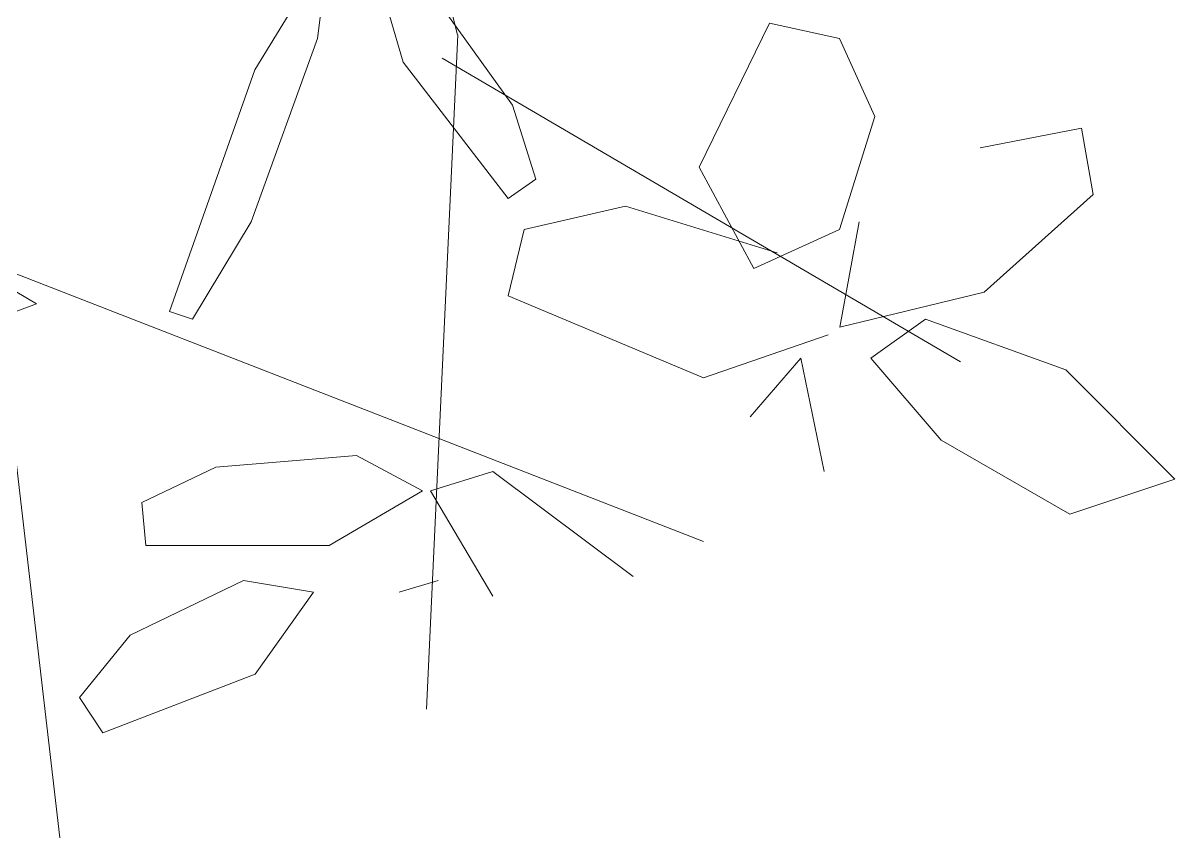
# Model space of a CAD drawing. Header units: metres. Extents: x 14 to 155, y 0 to 125.
# Drawn here: x 20.0417 to 20.5145, y 118.8656 to 119.2001 of the extents above; entities that cross this region are included whole.
import ezdxf

# ---------------------------------------------------------------- set-up
doc = ezdxf.new("R2010")
doc.units = ezdxf.units.M
doc.layers.add('PDF_Geometry', color=7, linetype='Continuous', true_color=0xc0c0c0)

msp = doc.modelspace()

# ---------------------------------------------------------------- linework, layer by layer
at = {"layer": 'PDF_Geometry', "color": 0, "lineweight": 0}
for points in [[(20.12082, 119.58741), (20.22003, 119.19534)], [(20.22013, 119.19534), (20.20729, 118.91848)], [(20.21366, 119.18577), (20.42648, 119.06099)], [(20.43454, 119.14894), (20.47617, 119.15691), (20.48095, 119.12972), (20.43614, 119.08968), (20.37689, 119.07534), (20.38495, 119.11856)], [(19.89358, 119.1537), (20.32092, 118.9873)], [(20.37211, 119.07215), (20.32092, 119.05452), (20.24085, 119.08818), (20.24732, 119.11537), (20.28894, 119.12493), (20.35129, 119.10581)], [(20.02803, 119.11208), (20.05682, 118.8656)], [(20.34014, 119.03849), (20.36095, 119.06249), (20.37051, 119.01608)], [(20.23448, 118.96489), (20.20888, 119.00811), (20.23448, 119.01608), (20.29214, 118.97286)], [(20.19604, 118.96648), (20.21207, 118.97126)]]:
    msp.add_lwpolyline(points, dxfattribs=at)
for points in [[(20.11128, 119.07851), (20.13528, 119.11855), (20.16247, 119.19374), (20.16725, 119.23059), (20.13687, 119.18089), (20.10172, 119.0817)], [(20.2521, 119.13608), (20.24253, 119.16646), (20.21047, 119.21127), (20.18647, 119.22252), (20.19772, 119.18408), (20.24085, 119.12812)], [(20.37688, 119.19375), (20.39132, 119.16178), (20.37688, 119.11537), (20.34163, 119.09934), (20.31923, 119.14096), (20.3481, 119.20012)], [(19.92565, 119.08966), (19.95921, 119.10082), (20.02006, 119.10082), (20.04725, 119.08489), (20.00403, 119.06885), (19.92565, 119.07523)], [(20.41851, 119.02893), (20.38973, 119.06249), (20.41214, 119.07853), (20.4697, 119.05771), (20.51452, 119.0129), (20.4713, 118.99856)], [(20.09047, 119.00332), (20.12085, 119.01776), (20.1785, 119.02255), (20.20569, 119.00811), (20.16726, 118.9857), (20.09207, 118.9857)], [(20.06488, 118.92326), (20.08569, 118.94885), (20.1321, 118.97126), (20.16088, 118.96648), (20.13688, 118.93282), (20.07444, 118.90882)]]:
    msp.add_lwpolyline(points, close=True, dxfattribs=at)

doc.saveas('drawing.dxf')
